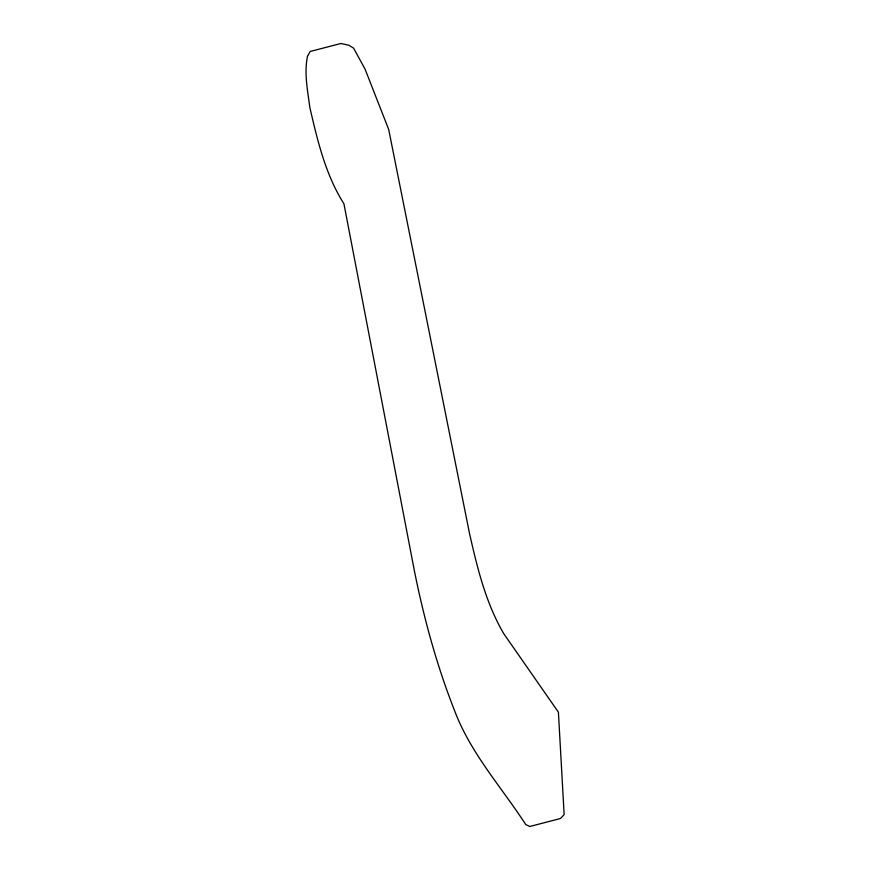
<?xml version="1.0" encoding="UTF-8"?>
<svg xmlns="http://www.w3.org/2000/svg" width="870" height="870" viewBox="0 0 870 870"><rect width="100%" height="100%" fill="white"/><g stroke="black" fill="none" stroke-linecap="round" stroke-linejoin="round"><path stroke-width="1.3" d="M307.458 56.419C304.022 73.374 307.654 90.426 309.807 107.271C317.474 140.559 325.467 174.598 343.933 203.808L414.468 571.209C424.06 618.994 436.99 666.181 454.934 711.54C470.92 753.54 501.588 787.296 525.752 824.553L529.754 826.5L560.465 818.518L564.141 814.581L558.409 712.171L503.915 633.915C485.841 603.236 477.336 568.012 469.539 533.582L388.694 129.467L365.106 69.23L353.579 48.133L349 45.273L340.844 43.5L310.133 51.482L307.458 56.419"/></g></svg>
